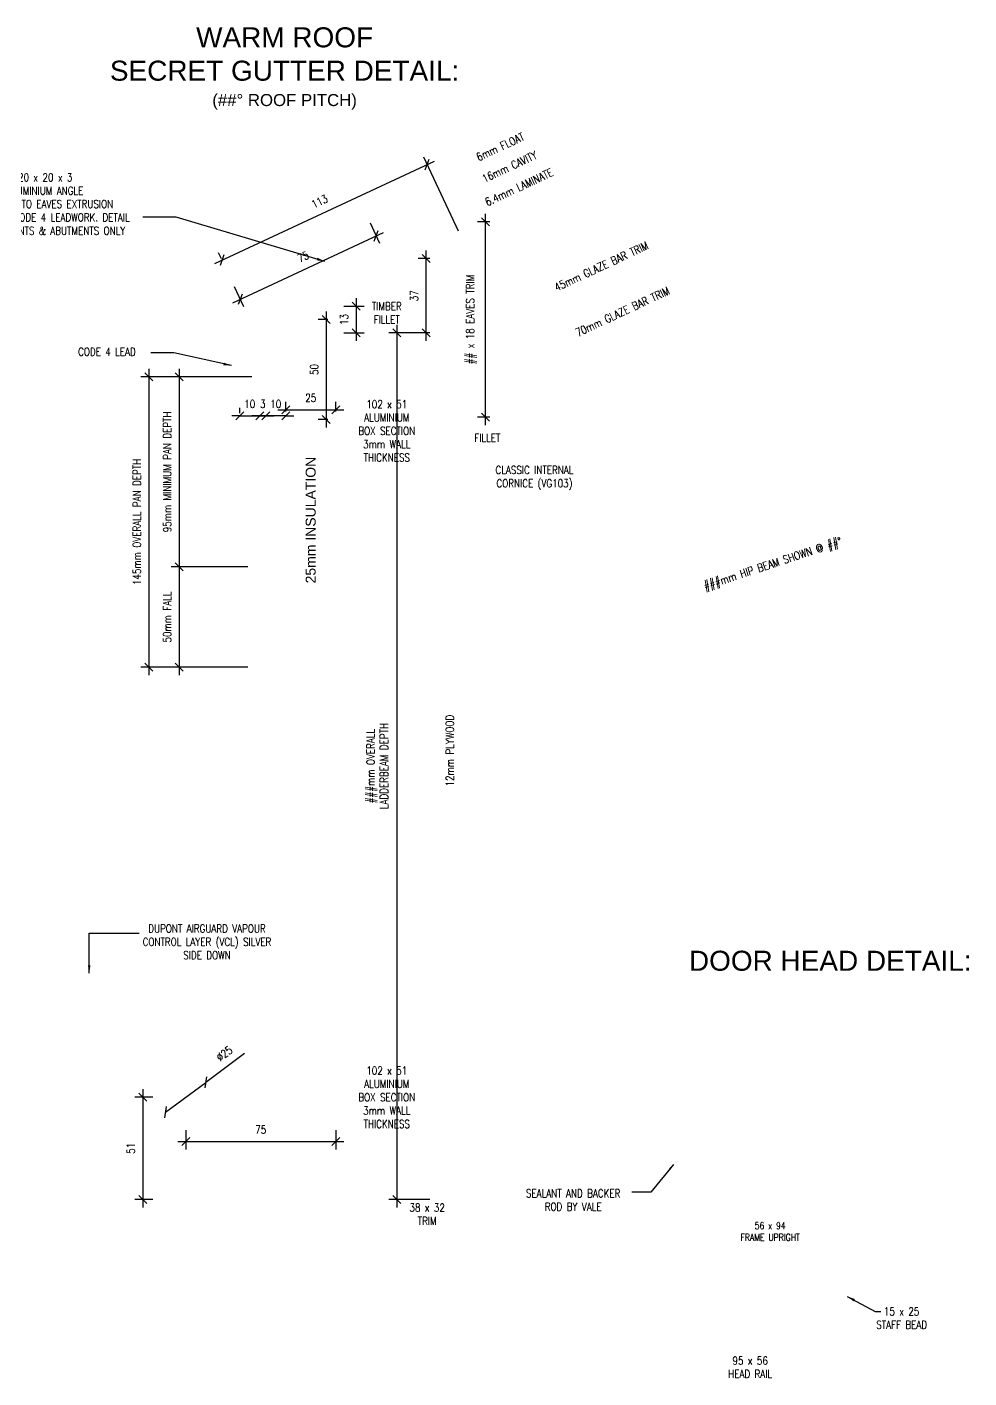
# Model space of a CAD drawing. Header units: millimetres. Extents: x -38686 to 870903, y -23218 to 232707.
# Drawn here: x 869006 to 869477, y 231376 to 232051 of the extents above; entities that cross this region are included whole.
import ezdxf

# ---------------------------------------------------------------- set-up
doc = ezdxf.new("R2010")
doc.units = ezdxf.units.MM
doc.header["$LTSCALE"] = 10
doc.header["$PDMODE"] = 35
doc.header["$PDSIZE"] = 50
doc.layers.add('44 - Detail Text', color=7, linetype='Continuous')
doc.styles.add('1-1', font='romans.shx', dxfattribs={"width": 0.8, "height": 2})
doc.styles.add('1-1.5', font='romans.shx', dxfattribs={"width": 0.6, "height": 3})
doc.styles.add('1-2', font='romans.shx', dxfattribs={"width": 0.8, "height": 4})
doc.styles.add('1-20', font='romans.shx', dxfattribs={"width": 0.8, "height": 35})
doc.dimstyles.new('1-1.5', dxfattribs={"dimtxt": 3, "dimasz": 3, "dimexe": 3, "dimexo": 3, "dimgap": 2.5, "dimtad": 1, "dimdec": 0, "dimzin": 0, "dimdsep": 46, "dimtxsty": '1-1.5', "dimblk": 'OBLIQUE', "dimcen": 3, "dimdle": 2.5, "dimclrd": 251, "dimclre": 251, "dimclrt": 251, "dimadec": 0, "dimazin": 0, "dimtfac": 1, "dimtdec": 0, "dimtix": 1, "dimtmove": 1, "dimatfit": 3, "dimfxl": 1, "dimtolj": 1, "dimtzin": 0, "dimlwd": 25, "dimarcsym": 0})
doc.dimstyles.new('1-2', dxfattribs={"dimtxt": 4, "dimasz": 4, "dimexe": 4, "dimexo": 4, "dimgap": 4, "dimtad": 1, "dimdec": 0, "dimzin": 0, "dimdsep": 46, "dimtxsty": '1-2', "dimblk": 'OBLIQUE', "dimcen": 4, "dimdle": 4, "dimclrd": 251, "dimclre": 251, "dimclrt": 251, "dimadec": 0, "dimazin": 0, "dimtfac": 1, "dimtdec": 0, "dimtix": 1, "dimtmove": 1, "dimatfit": 3, "dimfxl": 1, "dimtolj": 1, "dimtzin": 0, "dimlwd": 25, "dimarcsym": 0})

# ---------------------------------------------------------------- blocks, each defined once
blk = doc.blocks.new('_Oblique')
at = {"color": 0, "linetype": 'ByBlock', "lineweight": -2}
blk.add_line((-0.5, -0.5), (0.5, 0.5), dxfattribs=at)
blk = doc.blocks.new('*D1963')
at = {"layer": '44 - Detail Text', "color": 251, "lineweight": 25, "transparency": 16777216}
blk.add_line((869235.33, 231852.14), (869235.33, 231957.84), dxfattribs=at)
at = {"layer": '44 - Detail Text', "color": 251, "lineweight": -2, "transparency": 16777216}
for p, q in [((869237.48, 231953.84), (869231.33, 231953.84)), ((869237.48, 231856.14), (869231.33, 231856.14))]:
    blk.add_line(p, q, dxfattribs=at)
at = {"layer": 'Defpoints', "color": 0, "transparency": 16777216}
for p in [(869235.33, 231953.84), (869241.48, 231953.84), (869241.48, 231856.14)]:
    blk.add_point(p, dxfattribs=at)
at = {"layer": '44 - Detail Text', "color": 251, "lineweight": 25, "transparency": 16777216, "xscale": 4, "yscale": 4, "zscale": 4}
for p, rotation in [((869235.33, 231953.84), 90), ((869235.33, 231856.14), 270)]:
    blk.add_blockref('_Oblique', p, dxfattribs=dict(at, rotation=rotation))
at = {"layer": '44 - Detail Text', "color": 251, "lineweight": 9, "transparency": 16777216, "insert": (869228.28, 231904.99), "char_height": 4, "attachment_point": 5, "rotation": 90, "style": '1-2'}
blk.add_mtext('\\A1;## x 18 EAVES TRIM', dxfattribs=at)
blk = doc.blocks.new('*D1833')
at = {"layer": '44 - Detail Text', "color": 251, "lineweight": 25, "transparency": 16777216}
blk.add_line((869170.65, 231915.66), (869170.65, 231894.35), dxfattribs=at)
at = {"layer": '44 - Detail Text', "color": 251, "lineweight": -2, "transparency": 16777216}
for p, q in [((869164.48, 231911.66), (869174.65, 231911.66)), ((869164.48, 231898.35), (869174.65, 231898.35))]:
    blk.add_line(p, q, dxfattribs=at)
at = {"layer": 'Defpoints', "color": 0, "transparency": 16777216}
for p in [(869160.48, 231911.66), (869160.48, 231898.35), (869170.65, 231898.35)]:
    blk.add_point(p, dxfattribs=at)
at = {"layer": '44 - Detail Text', "color": 251, "lineweight": 25, "transparency": 16777216, "xscale": 4, "yscale": 4, "zscale": 4}
for p, rotation in [((869170.65, 231911.66), 90), ((869170.65, 231898.35), 270)]:
    blk.add_blockref('_Oblique', p, dxfattribs=dict(at, rotation=rotation))
at = {"layer": '44 - Detail Text', "color": 251, "lineweight": 9, "transparency": 16777216, "insert": (869164.65, 231905.01), "char_height": 4, "attachment_point": 5, "rotation": 90, "style": '1-2'}
blk.add_mtext('\\A1;13', dxfattribs=at)
blk = doc.blocks.new('*D1834')
at = {"layer": '44 - Detail Text', "color": 251, "lineweight": -2, "transparency": 16777216}
for p, q in [((869207.48, 231935.44), (869201.66, 231935.44)), ((869207.48, 231898.35), (869201.66, 231898.35))]:
    blk.add_line(p, q, dxfattribs=at)
at = {"layer": '44 - Detail Text', "color": 251, "lineweight": 25, "transparency": 16777216}
blk.add_line((869205.66, 231894.35), (869205.66, 231939.44), dxfattribs=at)
at = {"layer": 'Defpoints', "color": 0, "transparency": 16777216}
for p in [(869205.66, 231935.44), (869211.48, 231935.44), (869211.48, 231898.35)]:
    blk.add_point(p, dxfattribs=at)
at = {"layer": '44 - Detail Text', "color": 251, "lineweight": 25, "transparency": 16777216, "xscale": 4, "yscale": 4, "zscale": 4}
for p, rotation in [((869205.66, 231935.44), 90), ((869205.66, 231898.35), 270)]:
    blk.add_blockref('_Oblique', p, dxfattribs=dict(at, rotation=rotation))
at = {"layer": '44 - Detail Text', "color": 251, "lineweight": 9, "transparency": 16777216, "insert": (869199.66, 231916.9), "char_height": 4, "attachment_point": 5, "rotation": 90, "style": '1-2'}
blk.add_mtext('\\A1;37', dxfattribs=at)
blk = doc.blocks.new('*D1835')
at = {"layer": '44 - Detail Text', "color": 251, "lineweight": 25, "transparency": 16777216}
blk.add_line((869082.25, 231880.35), (869082.25, 231777.35), dxfattribs=at)
at = {"layer": '44 - Detail Text', "color": 251, "lineweight": -2, "transparency": 16777216}
for p, q in [((869118.48, 231876.35), (869078.25, 231876.35)), ((869116.48, 231781.35), (869078.25, 231781.35))]:
    blk.add_line(p, q, dxfattribs=at)
at = {"layer": 'Defpoints', "color": 0, "transparency": 16777216}
for p in [(869122.48, 231876.35), (869082.25, 231781.35), (869120.48, 231781.35)]:
    blk.add_point(p, dxfattribs=at)
at = {"layer": '44 - Detail Text', "color": 251, "lineweight": 25, "transparency": 16777216, "xscale": 4, "yscale": 4, "zscale": 4}
for p, rotation in [((869082.25, 231876.35), 90), ((869082.25, 231781.35), 270)]:
    blk.add_blockref('_Oblique', p, dxfattribs=dict(at, rotation=rotation))
at = {"layer": '44 - Detail Text', "color": 251, "lineweight": 9, "transparency": 16777216, "insert": (869076.25, 231828.85), "char_height": 4, "attachment_point": 5, "rotation": 90, "style": '1-2'}
blk.add_mtext('\\A1;95mm MINIMUM PAN DEPTH', dxfattribs=at)
blk = doc.blocks.new('*D1809')
at = {"layer": '44 - Detail Text', "color": 251, "lineweight": 25, "transparency": 16777216}
blk.add_line((869082.25, 231785.35), (869082.25, 231727.35), dxfattribs=at)
at = {"layer": '44 - Detail Text', "color": 251, "lineweight": -2, "transparency": 16777216}
for p, q in [((869116.48, 231781.35), (869078.25, 231781.35)), ((869116.48, 231731.35), (869078.25, 231731.35))]:
    blk.add_line(p, q, dxfattribs=at)
at = {"layer": 'Defpoints', "color": 0, "transparency": 16777216}
for p in [(869120.48, 231781.35), (869082.25, 231731.35), (869120.48, 231731.35)]:
    blk.add_point(p, dxfattribs=at)
at = {"layer": '44 - Detail Text', "color": 251, "lineweight": 25, "transparency": 16777216, "xscale": 4, "yscale": 4, "zscale": 4}
for p, rotation in [((869082.25, 231781.35), 90), ((869082.25, 231731.35), 270)]:
    blk.add_blockref('_Oblique', p, dxfattribs=dict(at, rotation=rotation))
at = {"layer": '44 - Detail Text', "color": 251, "lineweight": 9, "transparency": 16777216, "insert": (869076.25, 231756.35), "char_height": 4, "attachment_point": 5, "rotation": 90, "style": '1-2'}
blk.add_mtext('\\A1;50mm FALL', dxfattribs=at)
blk = doc.blocks.new('*D1810')
at = {"layer": '44 - Detail Text', "color": 251, "lineweight": 25, "transparency": 16777216}
blk.add_line((869067.09, 231880.35), (869067.09, 231727.35), dxfattribs=at)
at = {"layer": '44 - Detail Text', "color": 251, "lineweight": -2, "transparency": 16777216}
for p, q in [((869118.48, 231876.35), (869063.09, 231876.35)), ((869116.48, 231731.35), (869063.09, 231731.35))]:
    blk.add_line(p, q, dxfattribs=at)
at = {"layer": 'Defpoints', "color": 0, "transparency": 16777216}
for p in [(869122.48, 231876.35), (869067.09, 231731.35), (869120.48, 231731.35)]:
    blk.add_point(p, dxfattribs=at)
at = {"layer": '44 - Detail Text', "color": 251, "lineweight": 25, "transparency": 16777216, "xscale": 4, "yscale": 4, "zscale": 4}
for p, rotation in [((869067.09, 231876.35), 90), ((869067.09, 231731.35), 270)]:
    blk.add_blockref('_Oblique', p, dxfattribs=dict(at, rotation=rotation))
at = {"layer": '44 - Detail Text', "color": 251, "lineweight": 9, "transparency": 16777216, "insert": (869061.09, 231803.85), "char_height": 4, "attachment_point": 5, "rotation": 90, "style": '1-2'}
blk.add_mtext('\\A1;145mm OVERALL PAN DEPTH', dxfattribs=at)
blk = doc.blocks.new('*D1901')
at = {"layer": '44 - Detail Text', "color": 251, "lineweight": 25, "transparency": 16777216}
blk.add_line((869131.48, 231859.86), (869164.48, 231859.86), dxfattribs=at)
at = {"layer": '44 - Detail Text', "color": 251, "lineweight": -2, "transparency": 16777216}
for p, q in [((869135.48, 231859.07), (869135.48, 231863.86)), ((869160.48, 231859.07), (869160.48, 231863.86))]:
    blk.add_line(p, q, dxfattribs=at)
at = {"layer": 'Defpoints', "color": 0, "transparency": 16777216}
for p in [(869160.48, 231859.86), (869135.48, 231855.07), (869160.48, 231855.07)]:
    blk.add_point(p, dxfattribs=at)
at = {"layer": '44 - Detail Text', "color": 251, "lineweight": 25, "transparency": 16777216, "xscale": 4, "yscale": 4, "zscale": 4, "rotation": 180}
blk.add_blockref('_Oblique', (869135.48, 231859.86), dxfattribs=at)
at = {"layer": '44 - Detail Text', "color": 251, "lineweight": 25, "transparency": 16777216, "xscale": 4, "yscale": 4, "zscale": 4}
blk.add_blockref('_Oblique', (869160.48, 231859.86), dxfattribs=at)
at = {"layer": '44 - Detail Text', "color": 251, "lineweight": 9, "transparency": 16777216, "insert": (869147.98, 231865.86), "char_height": 4, "attachment_point": 5, "style": '1-2'}
blk.add_mtext('\\A1;25', dxfattribs=at)
blk = doc.blocks.new('*D1902')
at = {"layer": '44 - Detail Text', "color": 251, "lineweight": 25, "transparency": 16777216}
blk.add_line((869155.72, 231909.01), (869155.72, 231851.07), dxfattribs=at)
at = {"layer": '44 - Detail Text', "color": 251, "lineweight": -2, "transparency": 16777216}
for p, q in [((869156.48, 231905.01), (869151.72, 231905.01)), ((869156.48, 231855.07), (869151.72, 231855.07))]:
    blk.add_line(p, q, dxfattribs=at)
at = {"layer": 'Defpoints', "color": 0, "transparency": 16777216}
for p in [(869160.48, 231905.01), (869155.72, 231855.07), (869160.48, 231855.07)]:
    blk.add_point(p, dxfattribs=at)
at = {"layer": '44 - Detail Text', "color": 251, "lineweight": 25, "transparency": 16777216, "xscale": 4, "yscale": 4, "zscale": 4}
for p, rotation in [((869155.72, 231905.01), 90), ((869155.72, 231855.07), 270)]:
    blk.add_blockref('_Oblique', p, dxfattribs=dict(at, rotation=rotation))
at = {"layer": '44 - Detail Text', "color": 251, "lineweight": 9, "transparency": 16777216, "insert": (869149.72, 231880.04), "char_height": 4, "attachment_point": 5, "rotation": 90, "style": '1-2'}
blk.add_mtext('\\A1;50', dxfattribs=at)
blk = doc.blocks.new('*D1903')
at = {"layer": '44 - Detail Text', "color": 251, "lineweight": 25, "transparency": 16777216}
blk.add_line((869190.97, 231902.35), (869190.97, 231461.35), dxfattribs=at)
at = {"layer": '44 - Detail Text', "color": 251, "lineweight": -2, "transparency": 16777216}
for p, q in [((869207.48, 231898.35), (869186.97, 231898.35)), ((869207.48, 231465.35), (869186.97, 231465.35))]:
    blk.add_line(p, q, dxfattribs=at)
at = {"layer": 'Defpoints', "color": 0, "transparency": 16777216}
for p in [(869211.48, 231898.35), (869190.97, 231465.35), (869211.48, 231465.35)]:
    blk.add_point(p, dxfattribs=at)
at = {"layer": '44 - Detail Text', "color": 251, "lineweight": 25, "transparency": 16777216, "xscale": 4, "yscale": 4, "zscale": 4}
for p, rotation in [((869190.97, 231898.35), 90), ((869190.97, 231465.35), 270)]:
    blk.add_blockref('_Oblique', p, dxfattribs=dict(at, rotation=rotation))
at = {"layer": '44 - Detail Text', "color": 251, "lineweight": 9, "transparency": 16777216, "insert": (869181.26, 231681.85), "char_height": 4, "attachment_point": 5, "rotation": 90, "style": '1-2'}
blk.add_mtext('\\A1;###mm OVERALL\\PLADDERBEAM DEPTH', dxfattribs=at)
blk = doc.blocks.new('*D1811')
at = {"layer": '44 - Detail Text', "color": 251, "lineweight": -2, "transparency": 16777216}
blk.add_line((869112.48, 231858.2), (869112.48, 231860.83), dxfattribs=at)
at = {"layer": '44 - Detail Text', "color": 251, "lineweight": 25, "transparency": 16777216}
for p, q in [((869112.48, 231856.83), (869108.48, 231856.83)), ((869112.48, 231856.83), (869122.48, 231856.83)), ((869122.48, 231856.83), (869126.48, 231856.83))]:
    blk.add_line(p, q, dxfattribs=at)
at = {"layer": 'Defpoints', "color": 0, "transparency": 16777216}
for p in [(869112.48, 231854.2), (869122.48, 231856.83), (869122.48, 231856.83)]:
    blk.add_point(p, dxfattribs=at)
at = {"layer": '44 - Detail Text', "color": 251, "lineweight": 25, "transparency": 16777216, "xscale": 4, "yscale": 4, "zscale": 4}
blk.add_blockref('_Oblique', (869112.48, 231856.83), dxfattribs=at)
at = {"layer": '44 - Detail Text', "color": 251, "lineweight": 25, "transparency": 16777216, "xscale": 4, "yscale": 4, "zscale": 4, "rotation": 180}
blk.add_blockref('_Oblique', (869122.48, 231856.83), dxfattribs=at)
at = {"layer": '44 - Detail Text', "color": 251, "lineweight": 9, "transparency": 16777216, "insert": (869117.48, 231862.83), "char_height": 4, "attachment_point": 5, "style": '1-2'}
blk.add_mtext('\\A1;10', dxfattribs=at)
blk = doc.blocks.new('*D1812')
at = {"layer": '44 - Detail Text', "color": 251, "lineweight": 25, "transparency": 16777216}
for p, q in [((869125.48, 231856.83), (869121.48, 231856.83)), ((869135.48, 231856.83), (869125.48, 231856.83)), ((869135.48, 231856.83), (869139.48, 231856.83))]:
    blk.add_line(p, q, dxfattribs=at)
at = {"layer": 'Defpoints', "color": 0, "transparency": 16777216}
for p in [(869125.48, 231856.83), (869125.48, 231856.83), (869135.48, 231856.83)]:
    blk.add_point(p, dxfattribs=at)
at = {"layer": '44 - Detail Text', "color": 251, "lineweight": 25, "transparency": 16777216, "xscale": 4, "yscale": 4, "zscale": 4}
blk.add_blockref('_Oblique', (869125.48, 231856.83), dxfattribs=at)
at = {"layer": '44 - Detail Text', "color": 251, "lineweight": 25, "transparency": 16777216, "xscale": 4, "yscale": 4, "zscale": 4, "rotation": 180}
blk.add_blockref('_Oblique', (869135.48, 231856.83), dxfattribs=at)
at = {"layer": '44 - Detail Text', "color": 251, "lineweight": 9, "transparency": 16777216, "insert": (869130.48, 231862.83), "char_height": 4, "attachment_point": 5, "style": '1-2'}
blk.add_mtext('\\A1;10', dxfattribs=at)
blk = doc.blocks.new('*D1813')
at = {"layer": '44 - Detail Text', "color": 251, "lineweight": 25, "transparency": 16777216}
for p, q in [((869122.48, 231856.83), (869118.48, 231856.83)), ((869122.48, 231856.83), (869125.48, 231856.83)), ((869125.48, 231856.83), (869129.48, 231856.83))]:
    blk.add_line(p, q, dxfattribs=at)
at = {"layer": 'Defpoints', "color": 0, "transparency": 16777216}
for p in [(869122.48, 231856.83), (869125.48, 231856.83), (869125.48, 231856.83)]:
    blk.add_point(p, dxfattribs=at)
at = {"layer": '44 - Detail Text', "color": 251, "lineweight": 25, "transparency": 16777216, "xscale": 4, "yscale": 4, "zscale": 4}
blk.add_blockref('_Oblique', (869122.48, 231856.83), dxfattribs=at)
at = {"layer": '44 - Detail Text', "color": 251, "lineweight": 25, "transparency": 16777216, "xscale": 4, "yscale": 4, "zscale": 4, "rotation": 180}
blk.add_blockref('_Oblique', (869125.48, 231856.83), dxfattribs=at)
at = {"layer": '44 - Detail Text', "color": 251, "lineweight": 9, "transparency": 16777216, "insert": (869123.98, 231862.83), "char_height": 4, "attachment_point": 5, "style": '1-2'}
blk.add_mtext('\\A1;3', dxfattribs=at)
blk = doc.blocks.new('*D1904')
at = {"layer": '44 - Detail Text', "color": 251, "lineweight": 25, "transparency": 16777216}
blk.add_line((869099.99, 231932.94), (869209.84, 231984.16), dxfattribs=at)
at = {"layer": '44 - Detail Text', "color": 251, "lineweight": -2, "transparency": 16777216}
for p, q in [((869221.78, 231949.08), (869204.52, 231986.1)), ((869103.3, 231935.31), (869101.93, 231938.25))]:
    blk.add_line(p, q, dxfattribs=at)
at = {"layer": 'Defpoints', "color": 0, "transparency": 16777216}
for p in [(869206.21, 231982.47), (869223.48, 231945.45), (869104.99, 231931.69)]:
    blk.add_point(p, dxfattribs=at)
at = {"layer": '44 - Detail Text', "color": 251, "lineweight": 25, "transparency": 16777216, "xscale": 4, "yscale": 4, "zscale": 4}
for p, rotation in [((869206.21, 231982.47), 24.99999999818492), ((869103.62, 231934.63), 204.9999999981849)]:
    blk.add_blockref('_Oblique', p, dxfattribs=dict(at, rotation=rotation))
at = {"layer": '44 - Detail Text', "color": 251, "lineweight": 9, "transparency": 16777216, "insert": (869152.38, 231963.99), "char_height": 4, "attachment_point": 5, "rotation": 25, "style": '1-2'}
blk.add_mtext('\\A1;113', dxfattribs=at)
blk = doc.blocks.new('*D1905')
at = {"layer": '44 - Detail Text', "color": 251, "lineweight": 25, "transparency": 16777216}
blk.add_line((869109.1, 231913.4), (869184.33, 231948.48), dxfattribs=at)
at = {"layer": '44 - Detail Text', "color": 251, "lineweight": -2, "transparency": 16777216}
for p, q in [((869177.7, 231953.23), (869182.39, 231943.17)), ((869109.72, 231921.54), (869114.42, 231911.47))]:
    blk.add_line(p, q, dxfattribs=at)
at = {"layer": 'Defpoints', "color": 0, "transparency": 16777216}
for p in [(869176.01, 231956.86), (869180.7, 231946.79), (869108.03, 231925.16)]:
    blk.add_point(p, dxfattribs=at)
at = {"layer": '44 - Detail Text', "color": 251, "lineweight": 25, "transparency": 16777216, "xscale": 4, "yscale": 4, "zscale": 4}
for p, rotation in [((869180.7, 231946.79), 24.99999999818492), ((869112.73, 231915.09), 204.9999999981849)]:
    blk.add_blockref('_Oblique', p, dxfattribs=dict(at, rotation=rotation))
at = {"layer": '44 - Detail Text', "color": 251, "lineweight": 9, "transparency": 16777216, "insert": (869144.18, 231936.38), "char_height": 4, "attachment_point": 5, "rotation": 25, "style": '1-2'}
blk.add_mtext('\\A1;75', dxfattribs=at)
blk = doc.blocks.new('*D1814')
at = {"layer": '44 - Detail Text', "color": 251, "lineweight": 25, "transparency": 16777216}
for p in [(869114.84, 231538.16), (869075.44, 231508.9)]:
    blk.add_line(p, (869095.51, 231523.8), dxfattribs=at)
at = {"layer": 'Defpoints', "color": 0, "transparency": 16777216}
for p in [(869095.51, 231523.8), (869075.44, 231508.9)]:
    blk.add_point(p, dxfattribs=at)
at = {"layer": '44 - Detail Text', "color": 251, "lineweight": 25, "transparency": 16777216, "xscale": 4, "yscale": 4, "zscale": 4}
for p, rotation in [((869095.51, 231523.8), 216.6066023091478), ((869075.44, 231508.9), 36.60660230914776)]:
    blk.add_blockref('_Oblique', p, dxfattribs=dict(at, rotation=rotation))
at = {"layer": '44 - Detail Text', "color": 251, "lineweight": 9, "transparency": 16777216, "insert": (869104.81, 231538.18), "char_height": 4, "attachment_point": 5, "rotation": 36.6066, "style": '1-2'}
blk.add_mtext('\\A1;∅25', dxfattribs=at)
blk = doc.blocks.new('*D1908')
at = {"layer": '44 - Detail Text', "color": 251, "lineweight": -2, "transparency": 16777216}
for p, q in [((869085.48, 231499.85), (869085.48, 231490.19)), ((869160.48, 231499.85), (869160.48, 231490.19))]:
    blk.add_line(p, q, dxfattribs=at)
at = {"layer": '44 - Detail Text', "color": 251, "lineweight": 25, "transparency": 16777216}
blk.add_line((869081.48, 231494.19), (869164.48, 231494.19), dxfattribs=at)
at = {"layer": 'Defpoints', "color": 0, "transparency": 16777216}
for p in [(869085.48, 231503.85), (869160.48, 231503.85), (869160.48, 231494.19)]:
    blk.add_point(p, dxfattribs=at)
at = {"layer": '44 - Detail Text', "color": 251, "lineweight": 25, "transparency": 16777216, "xscale": 4, "yscale": 4, "zscale": 4, "rotation": 180}
blk.add_blockref('_Oblique', (869085.48, 231494.19), dxfattribs=at)
at = {"layer": '44 - Detail Text', "color": 251, "lineweight": 25, "transparency": 16777216, "xscale": 4, "yscale": 4, "zscale": 4}
blk.add_blockref('_Oblique', (869160.48, 231494.19), dxfattribs=at)
at = {"layer": '44 - Detail Text', "color": 251, "lineweight": 9, "transparency": 16777216, "insert": (869122.98, 231500.19), "char_height": 4, "attachment_point": 5, "style": '1-2'}
blk.add_mtext('\\A1;75', dxfattribs=at)
blk = doc.blocks.new('*D1909')
at = {"layer": '44 - Detail Text', "color": 251, "lineweight": -2, "transparency": 16777216}
for p, q in [((869068.98, 231516.35), (869060.01, 231516.35)), ((869068.98, 231465.35), (869060.01, 231465.35))]:
    blk.add_line(p, q, dxfattribs=at)
at = {"layer": '44 - Detail Text', "color": 251, "lineweight": 25, "transparency": 16777216}
blk.add_line((869064.01, 231520.35), (869064.01, 231461.35), dxfattribs=at)
at = {"layer": 'Defpoints', "color": 0, "transparency": 16777216}
for p in [(869072.98, 231516.35), (869064.01, 231465.35), (869072.98, 231465.35)]:
    blk.add_point(p, dxfattribs=at)
at = {"layer": '44 - Detail Text', "color": 251, "lineweight": 25, "transparency": 16777216, "xscale": 4, "yscale": 4, "zscale": 4}
for p, rotation in [((869064.01, 231516.35), 90), ((869064.01, 231465.35), 270)]:
    blk.add_blockref('_Oblique', p, dxfattribs=dict(at, rotation=rotation))
at = {"layer": '44 - Detail Text', "color": 251, "lineweight": 9, "transparency": 16777216, "insert": (869058.01, 231490.85), "char_height": 4, "attachment_point": 5, "rotation": 90, "style": '1-2'}
blk.add_mtext('\\A1;51', dxfattribs=at)

msp = doc.modelspace()

# ---------------------------------------------------------------- texts
at = {"layer": '44 - Detail Text', "color": 8, "lineweight": 9, "style": '1-2', "width": 0.8}
for s, p in [('45mm GLAZE BAR TRIM', (869270.966, 231918.994)), ('70mm GLAZE BAR TRIM', (869281.532, 231896.336))]:
    msp.add_text(s, height=4, rotation=25, dxfattribs=at).set_placement(p)
at = {"layer": '44 - Detail Text', "color": 8, "lineweight": 9, "attachment_point": 5}
for s, insert, char_height, style in [('\\A1;{\\fArial|b0|i0|c0|p34;\\W1;WARM ROOF\\PSECRET GUTTER DETAIL:\\P\\H0.6x;(##%%D ROOF PITCH)}', (869134.899, 232030.432), 10, '1-20'), ('TIMBER\\PFILLET', (869185.975, 231908.259), 4, '1-2'), ('CODE 4 LEAD', (869046.1, 231888.864), 4, '1-2'), ('102 x 51\\PALUMINIUM\\PBOX SECTION\\P3mm WALL\\PTHICKNESS', (869185.975, 231849.35), 4, '1-2'), ('FILLET', (869236.25, 231845.824), 4, '1-2'), ('CLASSIC INTERNAL\\PCORNICE (VG103)', (869259.805, 231825.824), 4, '1-2'), ('\\A1;{\\fArial|b0|i0|c0|p34;\\W1;DOOR HEAD DETAIL:}', (869407.642, 231584.519), 10, '1-20'), ('102 x 51\\PALUMINIUM\\PBOX SECTION\\P3mm WALL\\PTHICKNESS', (869185.975, 231516.35), 4, '1-2'), ('38 x 32\\PTRIM', (869206.167, 231457.881), 4, '1-2'), ('15 x 25\\PSTAFF BEAD', (869443.345, 231406.025), 4, '1-2'), ('95 x 56\\PHEAD RAIL', (869367.623, 231381.438), 4, '1-2')]:
    msp.add_mtext(s, dxfattribs=dict(at, insert=insert, char_height=char_height, style=style))
at = {"layer": '44 - Detail Text', "color": 8, "lineweight": 9, "style": '1-2'}
for s, insert, char_height, attachment_point, rotation in [('6mm FLOAT', (869242.711, 231991.274), 4, 5, 25), ('16mm CAVITY', (869247.36, 231981.304), 4, 5, 25), ('6.4mm LAMINATE', (869252.093, 231971.154), 4, 5, 25), ('{\\fArial|b0|i0|c0|p34;\\W1;\\C3;25mm INSULATION}', (869147.975, 231804.767), 5, 5, 90), ('###mm HIP BEAM SHOWN @ ##° ', (869414.225, 231791.183), 4, 9, 18.25)]:
    msp.add_mtext(s, dxfattribs=dict(at, insert=insert, char_height=char_height, attachment_point=attachment_point, rotation=rotation))
at = {"layer": '44 - Detail Text', "color": 8, "lineweight": 9, "attachment_point": 5}
for s, insert, char_height, width, style in [('20 x 20 x 3\\PALUMINIUM ANGLE\\PSCREWED TO EAVES EXTRUSION\\PTO SECURE CODE 4 LEADWORK. DETAIL USED AT JOINTS & ABUTMENTS ONLY', (869015.271, 231962.705), 4, 105.13682, '1-2'), ('DUPONT AIRGUARD VAPOUR\\PCONTROL LAYER (VCL) SILVER SIDE DOWN', (869096.117, 231594.014), 4, 71.30113, '1-2'), ('SEALANT AND BACKER ROD BY VALE', (869279.14, 231465.034), 4, 60.67153, '1-2'), ('56 x 94\\PFRAME UPRIGHT', (869377.623, 231449.315), 3.5, 34.04915, '1-1')]:
    msp.add_mtext(s, dxfattribs=dict(at, insert=insert, char_height=char_height, width=width, style=style))
at = {"layer": '44 - Detail Text', "color": 8, "lineweight": 9, "insert": (869217.475, 231689.584), "char_height": 4, "attachment_point": 5, "rotation": 90, "style": '1-2', "bg_fill": 3, "box_fill_scale": 1.5, "bg_fill_color": 256, "bg_fill_transparency": 0}
msp.add_mtext('12mm PLYWOOD', dxfattribs=at)

# ---------------------------------------------------------------- dimensions: what is measured, and where the dimension line sits
at = {"layer": '44 - Detail Text', "color": 8, "lineweight": 9}
for base, p1, p2, angle, picture, middle in [((869206.213, 231982.47), (869104.989, 231931.689), (869223.475, 231945.451), 25, '*D1904', (869152.38, 231963.987)), ((869180.7, 231946.791), (869108.033, 231925.162), (869176.006, 231956.859), 25, '*D1905', (869144.178, 231936.381)), ((869205.661, 231935.442), (869211.475, 231898.35), (869211.475, 231935.442), 90, '*D1834', (869199.661, 231916.896)), ((869170.649, 231898.35), (869160.475, 231911.66), (869160.475, 231898.35), 90, '*D1833', (869164.649, 231905.005)), ((869155.716, 231855.068), (869160.475, 231905.005), (869160.475, 231855.068), 90, '*D1902', (869149.716, 231880.037)), ((869064.006, 231465.35), (869072.975, 231516.35), (869072.975, 231465.35), 90, '*D1909', (869058.006, 231490.85))]:
    dim = msp.add_linear_dim(base=base, p1=p1, p2=p2, angle=angle, dimstyle='1-2', dxfattribs=at)
    dim.commit()
    dim.dimension.update_dxf_attribs({"geometry": picture, "text_midpoint": middle})
dim = msp.add_linear_dim(base=(869235.332, 231953.845), p1=(869241.475, 231856.139), p2=(869241.475, 231953.845), angle=90, text='## x 18 EAVES TRIM', dimstyle='1-2', override={"dimpost": ' x 18 EAVES TRIM'}, dxfattribs=at)
dim.commit()
dim.dimension.update_dxf_attribs({"geometry": '*D1963', "text_midpoint": (869228.285, 231904.992)})
for base, p1, p2, override, picture, middle in [((869067.085, 231731.35), (869122.475, 231876.35), (869120.475, 231731.35), {"dimpost": 'mm OVERALL PAN DEPTH'}, '*D1810', (869061.085, 231803.85)), ((869082.245, 231781.35), (869122.475, 231876.35), (869120.475, 231781.35), {"dimpost": 'mm MINIMUM PAN DEPTH'}, '*D1835', (869076.245, 231828.85)), ((869082.245, 231731.35), (869120.475, 231781.35), (869120.475, 231731.35), {"dimpost": 'mm FALL'}, '*D1809', (869076.245, 231756.35))]:
    dim = msp.add_linear_dim(base=base, p1=p1, p2=p2, angle=90, dimstyle='1-2', override=override, dxfattribs=at)
    dim.commit()
    dim.dimension.update_dxf_attribs({"geometry": picture, "text_midpoint": middle})
for base, p1, p2, picture, middle in [((869160.475, 231859.859), (869135.475, 231855.068), (869160.475, 231855.068), '*D1901', (869147.975, 231865.859)), ((869122.475, 231856.83), (869112.475, 231854.195), (869122.475, 231856.83), '*D1811', (869117.475, 231862.83)), ((869125.475, 231856.83), (869122.475, 231856.83), (869125.475, 231856.83), '*D1813', (869123.975, 231862.83)), ((869125.475, 231856.83), (869135.475, 231856.83), (869125.475, 231856.83), '*D1812', (869130.475, 231862.83)), ((869160.475, 231494.188), (869085.475, 231503.85), (869160.475, 231503.85), '*D1908', (869122.975, 231500.188))]:
    dim = msp.add_linear_dim(base=base, p1=p1, p2=p2, dimstyle='1-2', dxfattribs=at)
    dim.commit()
    dim.dimension.update_dxf_attribs({"geometry": picture, "text_midpoint": middle})
dim = msp.add_diameter_dim_2p(p1=(869075.441, 231508.896), p2=(869095.51, 231523.804), dimstyle='1-2', dxfattribs=at)
dim.commit()
dim.dimension.update_dxf_attribs({"geometry": '*D1814', "text_midpoint": (869104.806, 231538.185)})

# ---------------------------------------------------------------- leaders
at = {"layer": '44 - Detail Text', "color": 8, "lineweight": 9, "ltscale": 10}
msp.add_leader([(869155.002, 231934.061), (869080.705, 231956.061), (869064.045, 231956.061)], dimstyle='1-2', dxfattribs=at)
msp.add_leader([(869108.333, 231881.941), (869079.535, 231888.317), (869068.113, 231888.317)], dimstyle='1-2', override={"dimgap": 4, "dimtad": 0}, dxfattribs=at)
at = {"layer": '44 - Detail Text', "color": 8, "lineweight": 9}
for points, dimstyle, override in [([(869037.253, 231578.35), (869037.253, 231598.322), (869062.145, 231598.322)], '1-2', {"dimgap": 4, "dimtad": 0}), ([(869329.356, 231482.802), (869317.889, 231468.932), (869308.439, 231468.932)], '1-1.5', {"dimgap": 2.5, "dimtad": 0})]:
    msp.add_leader(points, dimstyle=dimstyle, override=override, dxfattribs=at)
msp.add_leader([(869416.123, 231416.85), (869430.063, 231409.376), (869433.006, 231409.376)], dimstyle='1-2', dxfattribs=at)

# ---------------------------------------------------------------- next in the draw order: dimensions: what is measured, and where the dimension line sits
dim = msp.add_linear_dim(base=(869190.97, 231465.35), p1=(869211.475, 231898.35), p2=(869211.475, 231465.35), angle=90, text='###mm OVERALL\\PLADDERBEAM DEPTH', dimstyle='1-2', override={"dimpost": 'mm OVERALL\\PLADDERBEAM DEPTH'}, dxfattribs=at)
dim.commit()
dim.dimension.update_dxf_attribs({"geometry": '*D1903', "text_midpoint": (869181.256, 231681.85)})

doc.saveas('drawing.dxf')
